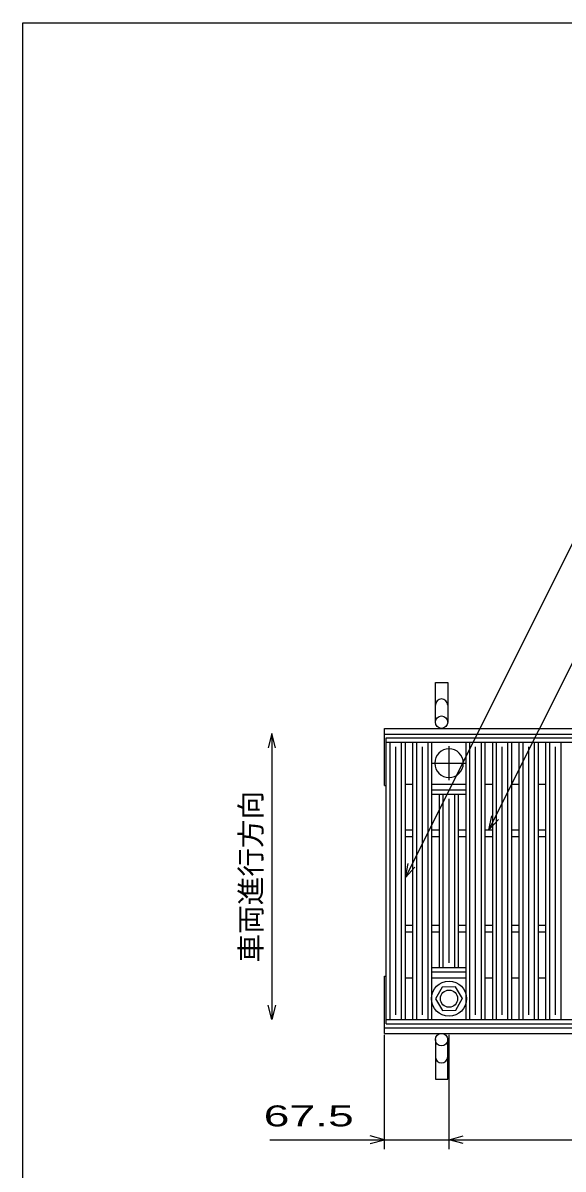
# Model space of a CAD drawing. Units: millimetres, scale not verified. Extents: x -1820 to 1731, y -1282 to 1054.
# Drawn here: x -1729 to -1163, y -149 to 1054 of the extents above; entities that cross this region are included whole.
import ezdxf
from ezdxf.enums import TextEntityAlignment as Align

# ---------------------------------------------------------------- set-up
doc = ezdxf.new("R2010")
doc.units = ezdxf.units.MM
doc.header["$LTSCALE"] = 10
doc.linetypes.add('CHAIN', pattern=[18.5, 12, -1.5, 3.5, -1.5])
for name, color, linetype, lineweight in [('0_2', 150, 'Continuous', 25), ('16', 3, 'Continuous', 25), ('19', 6, 'Continuous', 25), ('22', 2, 'Continuous', 25)]:
    doc.layers.add(name, color=color, linetype=linetype, lineweight=lineweight)
doc.styles.add('ベクトル', font='')
doc.styles.get('ベクトル').set_extended_font_data('ベクトル')

msp = doc.modelspace()

# ---------------------------------------------------------------- linework, layer by layer
at = {"layer": '0_2'}
for p, q in [((-1729, -1146.5), (-1729, 1053.5)), ((-1729, 1053.5), (1731, 1053.5))]:
    msp.add_line(p, q, dxfattribs=at)
at = {"layer": '16'}
for p, q in [((-1348, 303.5), (-352, 303.5)), ((-1348, 299), (-1348, 303.5)), ((-1348, 299), (-352, 299)), ((-1348, 8), (-1348, 299)), ((-1348, 299), (-1328, 299)), ((-1344, 8), (-1344, 299)), ((-1338, 13), (-1338, 294)), ((-1332, 8), (-1332, 299)), ((-1328, 8), (-1328, 299)), ((-1320.1, 8), (-1320.1, 299)), ((-1320.1, 299), (-1300.1, 299)), ((-1316.1, 8), (-1316.1, 299)), ((-1310.1, 13), (-1310.1, 294)), ((-1304.1, 8), (-1304.1, 299)), ((-1300.1, 8), (-1300.1, 299)), ((-1264.3, 8), (-1264.3, 299)), ((-1264.3, 299), (-1244.3, 299)), ((-1260.3, 8), (-1260.3, 299)), ((-1254.3, 13), (-1254.3, 294)), ((-1248.3, 8), (-1248.3, 299)), ((-1244.3, 8), (-1244.3, 299)), ((-1236.4, 8), (-1236.4, 299)), ((-1236.4, 299), (-1216.4, 299)), ((-1232.4, 8), (-1232.4, 299)), ((-1226.4, 13), (-1226.4, 294)), ((-1220.4, 8), (-1220.4, 299)), ((-1216.4, 8), (-1216.4, 299)), ((-1208.5, 8), (-1208.5, 299)), ((-1208.5, 299), (-1188.5, 299)), ((-1204.5, 8), (-1204.5, 299)), ((-1198.5, 13), (-1198.5, 294)), ((-1192.5, 8), (-1192.5, 299)), ((-1188.5, 8), (-1188.5, 299)), ((-1180.6, 8), (-1180.6, 299)), ((-1180.6, 299), (-1160.6, 299)), ((-1176.6, 8), (-1176.6, 299)), ((-1170.6, 13), (-1170.6, 294)), ((-1164.6, 8), (-1164.6, 299)), ((-1328, 255), (-1320.1, 255)), ((-1300.1, 255), (-1264.3, 255)), ((-1244.3, 255), (-1236.4, 255)), ((-1216.4, 255), (-1208.5, 255)), ((-1188.5, 255), (-1180.6, 255)), ((-1300.1, 249), (-1264.3, 249)), ((-1300.1, 244.5), (-1300.1, 249)), ((-1300.1, 244.5), (-1264.3, 244.5)), ((-1292.2, 62.5), (-1292.2, 244.5)), ((-1292.2, 244.5), (-1272.2, 244.5)), ((-1288.2, 62.5), (-1288.2, 244.5)), ((-1276.2, 62.5), (-1276.2, 244.5)), ((-1272.2, 62.5), (-1272.2, 244.5)), ((-1264.3, 244.5), (-1264.3, 249)), ((-1282.2, 67.5), (-1282.2, 239.5)), ((-1328, 207), (-1320.1, 207)), ((-1300.1, 207), (-1292.2, 207)), ((-1272.2, 207), (-1264.3, 207)), ((-1244.3, 207), (-1236.4, 207)), ((-1216.4, 207), (-1208.5, 207)), ((-1188.5, 207), (-1180.6, 207)), ((-1328, 200), (-1320.1, 200)), ((-1300.1, 200), (-1292.2, 200)), ((-1272.2, 200), (-1264.3, 200)), ((-1244.3, 200), (-1236.4, 200)), ((-1216.4, 200), (-1208.5, 200)), ((-1188.5, 200), (-1180.6, 200)), ((-1328, 107), (-1320.1, 107)), ((-1328, 100), (-1320.1, 100)), ((-1300.1, 107), (-1292.2, 107)), ((-1300.1, 100), (-1292.2, 100)), ((-1272.2, 107), (-1264.3, 107)), ((-1272.2, 100), (-1264.3, 100)), ((-1244.3, 107), (-1236.4, 107)), ((-1244.3, 100), (-1236.4, 100)), ((-1216.4, 107), (-1208.5, 107)), ((-1216.4, 100), (-1208.5, 100)), ((-1188.5, 107), (-1180.6, 107)), ((-1188.5, 100), (-1180.6, 100)), ((-1300.1, 62.5), (-1264.3, 62.5)), ((-1300.1, 58), (-1300.1, 62.5)), ((-1292.2, 62.5), (-1272.2, 62.5)), ((-1264.3, 58), (-1264.3, 62.5)), ((-1328, 52), (-1320.1, 52)), ((-1300.1, 58), (-1264.3, 58)), ((-1300.1, 52), (-1264.3, 52)), ((-1244.3, 52), (-1236.4, 52)), ((-1216.4, 52), (-1208.5, 52)), ((-1188.5, 52), (-1180.6, 52)), ((-1289.49, 41.95), (-1296.2, 29.66)), ((-1275.5, 42.29), (-1289.49, 41.95)), ((-1268.2, 30), (-1275.5, 42.29)), ((-1296.2, 29.66), (-1288.9, 17.71)), ((-1274.91, 18.05), (-1268.2, 30.34)), ((-1288.9, 17.71), (-1274.91, 18.05)), ((-1348, 8), (-352, 8)), ((-1348, 3.5), (-1348, 8)), ((-1348, 8), (-1328, 8)), ((-1348, 3.5), (-352, 3.5)), ((-1320.1, 8), (-1300.1, 8)), ((-1264.3, 8), (-1244.3, 8)), ((-1236.4, 8), (-1216.4, 8)), ((-1208.5, 8), (-1188.5, 8)), ((-1180.6, 8), (-1160.6, 8))]:
    msp.add_line(p, q, dxfattribs=at)
at = {"layer": '16', "linetype": 'CHAIN'}
for p, q in [((-1282.2, 259), (-1282.2, 295)), ((-1300.2, 277), (-1264.2, 277))]:
    msp.add_line(p, q, dxfattribs=at)
at = {"layer": '16'}
for radius in [18.5, 9]:
    msp.add_circle((-1282.2, 30), radius, dxfattribs=at)
for start, end in [(90, 270), (270, 90)]:
    msp.add_arc((-1282.2, 277), 15, start, end, dxfattribs=at)
at = {"layer": '19'}
for p, q in [((-1296.5, 320), (-1296.5, 361.62)), ((-1296.5, 361.62), (-1283.5, 361.62)), ((-1283.5, 361.62), (-1283.5, 320)), ((-1350, 313.5), (-350, 313.5)), ((-1350, 253.5), (-1350, 313.5)), ((-1350, 307.5), (-350, 307.5)), ((-1350, 253.5), (-1348, 253.5)), ((-1350, -6.5), (-1350, 53.5)), ((-1350, 53.5), (-1348, 53.5)), ((-1350, -0.5), (-350, -0.5)), ((-1350, -6.5), (-350, -6.5)), ((-1296.5, -13), (-1296.5, -54.62)), ((-1283.5, -54.62), (-1283.5, -13)), ((-1296.5, -54.62), (-1283.5, -54.62))]:
    msp.add_line(p, q, dxfattribs=at)
for centre in [(-1290, 320), (-1290, -13)]:
    msp.add_circle(centre, 6.5, dxfattribs=at)
for centre, start, end in [((-1290, 337.84), 0, 180), ((-1290, -30.84), 180, 0)]:
    msp.add_arc(centre, 6.5, start, end, dxfattribs=at)
at = {"layer": '22', "color": 4}
for p, q in [((-1328, 157), (-1110.25, 592.5)), ((-1240.35, 207), (-1070.1, 547.5)), ((-1468, 308), (-1472, 293)), ((-1464, 293), (-1468, 308)), ((-1468, 308), (-1468, 8)), ((-1240.35, 207), (-1237.35, 221.6)), ((-1240.35, 207), (-1230.35, 218)), ((-1328, 157), (-1325, 171.6)), ((-1328, 157), (-1318, 168)), ((-1468, 8), (-1472, 23)), ((-1464, 23), (-1468, 8)), ((-1350, -128), (-1350, -8)), ((-1282.2, -128), (-1282.2, -8)), ((-1470, -118), (-1350, -118)), ((-1350, -118), (-1365, -114)), ((-1365, -122), (-1350, -118)), ((-1350, -118), (-1282.2, -118)), ((-1282.2, -118), (-1267.2, -114)), ((-1267.2, -122), (-1282.2, -118)), ((-1282.2, -118), (-417.3, -118))]:
    msp.add_line(p, q, dxfattribs=at)

# ---------------------------------------------------------------- texts
at = {"layer": '22', "style": 'ベクトル'}
msp.add_text('車両進行方向', height=21.99, rotation=90, dxfattribs=at).set_placement((-1490, 68), align=Align.MIDDLE_LEFT)
at = {"layer": '22', "style": 'ベクトル', "width": 1.65}
msp.add_text(' 67.5 ', height=21.99, dxfattribs=at).set_placement((-1490, -93), align=Align.MIDDLE_LEFT)

doc.saveas('drawing.dxf')
